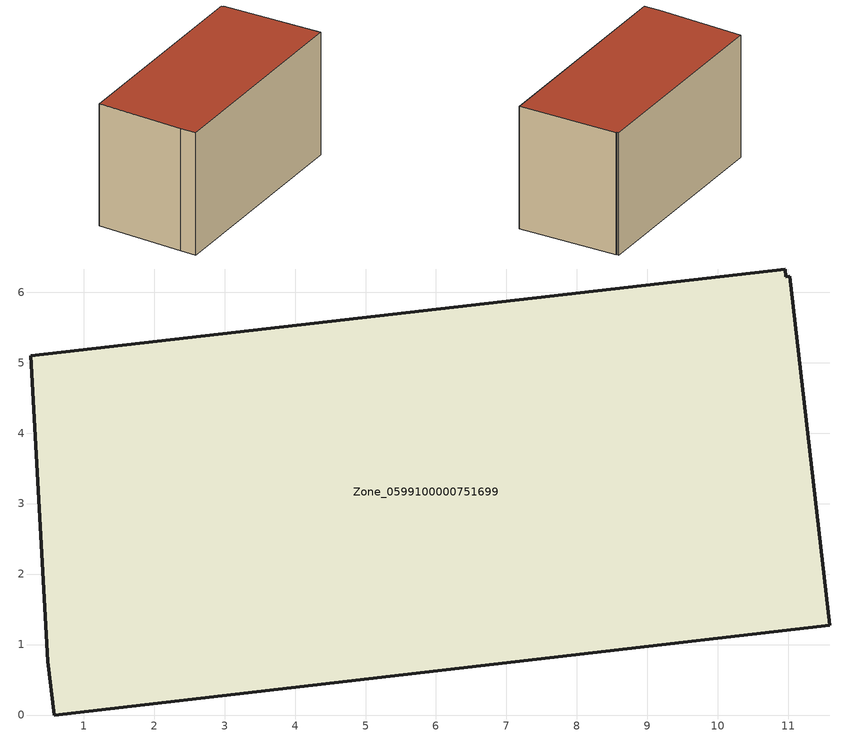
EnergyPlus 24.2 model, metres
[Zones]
Zone_0599100000751699
 floor ground (C_G): 0.58,0 0.49,0.76 0.25,5.1 10.95,6.33 10.97,6.22 11.02,6.23 11.59,1.27 z0
 wall outside (C_F): 0.58,0 11.59,1.27 11.02,6.23 10.97,6.22 10.95,6.33 0.25,5.1 0.49,0.76 0.58,0 z0:6.14
 roof outside (C_R): 0.49,0.76 0.58,0 11.59,1.27 11.02,6.23 10.97,6.22 10.95,6.33 0.25,5.1 z6.14
[BUILDING]
Pand.0599100000751699: North Axis=0; Terrain=City; Loads Convergence Tolerance Value=0.04; Temperature Convergence Tolerance Value=0.4; Solar Distribution=FullExterior; Maximum Number of Warmup Days=25; Minimum Number of Warmup Days=1
[Site:Location]
Rotterdam.The.Hague.AP_ZH_NLD Design_Conditions: Latitude=51.96; Longitude=4.45; Time Zone=1; Elevation=-4.5
[SITE:GROUNDTEMPERATURE:BUILDINGSURFACE]
18, 18, 18, 18, 18, 18, 18, 18, 18, 18, 18, 18
[MATERIAL] Thermal Absorptance=0.9; Solar Absorptance=0.7; Visible Absorptance=0.7
Name | Roughness | Thickness | Conductivity | Density | Specific Heat
G.TI.2006-2014 | MediumSmooth | 0.15 | 0.06 | 540 | 1210
F.TI.2006-2014 | Rough | 0.3 | 0.12 | 1920 | 840
R.TI.2006-2014 | MediumRough | 0.2 | 0.08 | 1500 | 1000
[CONSTRUCTION]
C_G: G.TI.2006-2014
C_F: F.TI.2006-2014
C_R: R.TI.2006-2014
[ZONE]
Zone_0599100000751699: Type=1; Multiplier=1; Ceiling Height=Autocalculate; Volume=Autocalculate; Floor Area=autocalculate; Part of Total Floor Area=Yes
[ZONEINFILTRATION:DESIGNFLOWRATE]
Infil_Zone_0599100000751699: Zone or ZoneList or Space or SpaceList=Zone_0599100000751699; Schedule=AlwaysOn; Design Flow Rate Calculation Method=Flow/Area; Flow Rate per Floor Area=0.0015; Constant Term Coefficient=1; Temperature Term Coefficient=0; Velocity Term Coefficient=0; Velocity Squared Term Coefficient=0
[HVACTEMPLATE:ZONE:IDEALLOADSAIRSYSTEM]
Zone_0599100000751699: Maximum Heating Supply Air Temperature=50; Minimum Cooling Supply Air Temperature=13; Maximum Heating Supply Air Humidity Ratio=0.0156; Minimum Cooling Supply Air Humidity Ratio=0.0077; Heating Limit=NoLimit; Cooling Limit=NoLimit; Dehumidification Control Type=ConstantSensibleHeatRatio; Cooling Sensible Heat Ratio=0.7; Dehumidification Setpoint=60; Humidification Control Type=None; Humidification Setpoint=30; Outdoor Air Method=None; Outdoor Air Flow Rate per Person=0.00944; Outdoor Air Flow Rate per Zone Floor Area=0; Outdoor Air Flow Rate per Zone=0; Demand Controlled Ventilation Type=None; Outdoor Air Economizer Type=NoEconomizer; Heat Recovery Type=None; Sensible Heat Recovery Effectiveness=0.7; Latent Heat Recovery Effectiveness=0.65
[ZONECONTROL:THERMOSTAT]
ThermostatControl_Zone_0599100000751699: Zone or ZoneList=Zone_0599100000751699; Control Type Schedule=DualSetpointControlType; Control 1=Thermostat_Zone_0599100000751699; Temperature Difference Between Cutout And Setpoint=0
[THERMOSTATSETPOINT:DUALSETPOINT]
Thermostat_Zone_0599100000751699: Heating Setpoint Temperature Schedule=HeatingSetpoint_Zone_0599100000751699; Cooling Setpoint Temperature Schedule=CoolingSetpoint_Zone_0599100000751699
[SCHEDULE:COMPACT]
HeatingSetpoint_Zone_0599100000751699: Through: 12/31, For: AllDays, Until: 24:00, 21
CoolingSetpoint_Zone_0599100000751699: Through: 12/31, For: AllDays, Until: 24:00, 24
DualSetpointControlType: Through: 12/31, For: AllDays, Until: 24:00, 4
AlwaysOn: Through: 12/31, For: AllDays, Until: 24:00, 1
